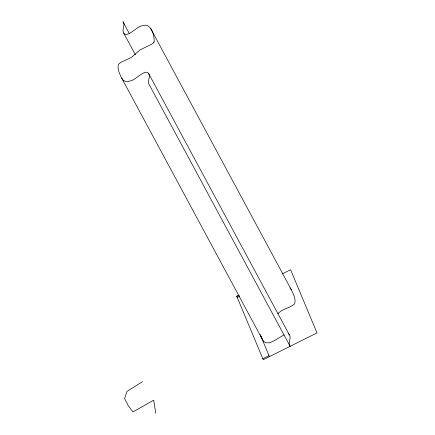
<?xml version="1.0" encoding="UTF-8"?>
<svg xmlns="http://www.w3.org/2000/svg" width="435" height="435" viewBox="0 0 435 435"><rect width="100%" height="100%" fill="white"/><g stroke="black" fill="none" stroke-linecap="round" stroke-linejoin="round"><path stroke-width="0.65" d="M154.148 41.63C154.365 35.974 152.5 27.889 146.921 25.301A8.646 4.91 -28.3 0 0 144.779 25.257L144.018 25.355A7.863 4.464 -28.3 0 0 142.484 25.73C137.297 25.502 125.351 40.743 123.1 31.548A11.788 6.694 -28.3 0 1 122.996 30.624C123.002 27.709 125.188 24.322 122.991 21.75L129.108 33.114M153.62 42.712L151.342 44.424L140.097 49.846L131.435 57.382L121.039 62.265L118.76 63.978A4.448 2.523 -28.3 0 0 118.255 65.054C117.325 69.682 119.826 74.124 121.724 78.191L262.457 339.566L264.099 341.785L266.193 342.764A8.646 4.91 -28.3 0 0 268.335 342.807L269.102 342.709A7.863 4.464 -28.3 0 0 270.63 342.34L274.936 340.36L284.109 334.803M277.829 313.793C282.19 308.806 289.471 308.246 294.359 304.087A4.448 2.523 -28.3 0 0 294.859 303.01C295.789 298.383 293.288 293.94 291.396 289.873L150.657 28.498M142.566 381.653L127.02 391.386L124.606 398.558L128.189 405.518L132.898 411.923L153.691 400.205L155.768 413.25M236.156 296.463L237.836 295.626M239.266 295.311L236.852 296.512L263.257 359.701L317.001 332.927L290.596 269.738L282.141 273.947M237.265 297.496L239.506 296.382M262.843 358.717L269.004 355.645M288.144 333.455L289.096 334.417L290.02 336.521A11.788 6.694 -28.3 0 1 290.123 337.44C290.112 340.36 287.932 343.742 290.129 346.314L149.39 84.939C147.193 82.367 149.379 78.985 149.384 76.065A11.788 6.694 -28.3 0 0 149.287 75.146C147.025 65.951 135.122 81.133 129.896 80.964A7.863 4.464 -28.3 0 1 128.363 81.34L127.602 81.437A8.646 4.91 -28.3 0 1 125.454 81.394L123.366 80.41L121.724 78.191M290.025 287.91L291.396 289.873M148.547 73.368L289.411 334.977M123.703 33.087L135.426 54.853M262.457 339.566L260.527 335.412M260.173 334.52L269.417 356.635M154.126 41.635A4.448 2.523 -28.3 0 1 153.647 42.712"/></g></svg>
